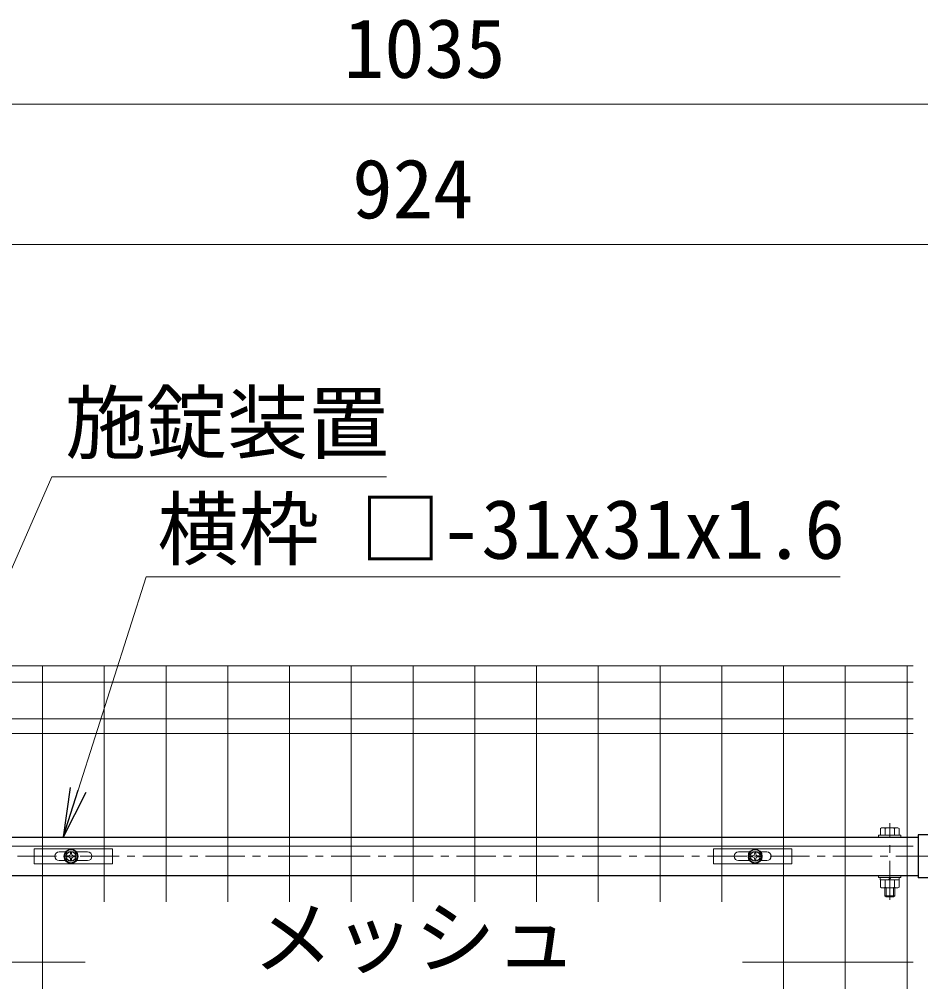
# Model space of a CAD drawing. Units: millimetres, scale not verified. Extents: x -4200 to 4200, y -2970 to 2970.
# Drawn here: x -2473 to -1743, y 391 to 1171 of the extents above; entities that cross this region are included whole.
import ezdxf
from ezdxf.enums import TextEntityAlignment as Align

# ---------------------------------------------------------------- set-up
doc = ezdxf.new("R2010")
doc.units = ezdxf.units.MM
doc.header["$LTSCALE"] = 10
doc.linetypes.add('USER1', pattern=[50.8, 31.75, -6.35, 6.35, -6.35])
for name, color, linetype, lineweight in [('0-0_D-STR-TXT', 7, 'Continuous', 13), ('0-2_D-STR-DIM', 7, 'Continuous', 13), ('0-4_Defpoints', 6, 'Continuous', 25), ('0-6_D-STR1', 1, 'Continuous', 25), ('0-7_D-BMK', 2, 'USER1', 13), ('0-8_D-STR3', 3, 'Continuous', 13), ('0-B_D-STR2', 7, 'Continuous', 13)]:
    doc.layers.add(name, color=color, linetype=linetype, lineweight=lineweight)
doc.layers.add('0-3_0', color=7, linetype='Continuous')
doc.styles.add('ＭＳ ゴシック', font='')
doc.styles.get('ＭＳ ゴシック').set_extended_font_data('MS Gothic')

# ---------------------------------------------------------------- blocks, each defined once
blk = doc.blocks.new('U39')
at = {"layer": '0-4_Defpoints'}
for centre in [(1900.3, 4457.5), (7440, 4457.5)]:
    blk.add_circle(centre, 40, dxfattribs=at)
at = {"layer": '0-6_D-STR1'}
for p, q in [((580, 4612.5), (8760, 4612.5)), ((8760, 4632.5), (8760, 4282.5)), ((8890, 4632.5), (8760, 4632.5)), ((580, 4302.5), (8760, 4302.5)), ((8890, 4282.5), (8760, 4282.5))]:
    blk.add_line(p, q, dxfattribs=at)
at = {"layer": '0-7_D-BMK'}
for p, q in [((8529.7, 4104), (8529.7, 4724.9)), ((450, 4457.5), (8890, 4457.5))]:
    blk.add_line(p, q, dxfattribs=at)
at = {"layer": '0-8_D-STR3'}
for p, q in [((8454.7, 4628.5), (8454.7, 4683)), ((8473.5, 4688.5), (8586, 4688.5)), ((8492.2, 4628.5), (8492.2, 4683)), ((8567.2, 4628.5), (8567.2, 4683)), ((8604.7, 4628.5), (8604.7, 4683)), ((8439.7, 4628.5), (8439.7, 4612.5)), ((8619.7, 4628.5), (8439.7, 4628.5)), ((8619.7, 4612.5), (8439.7, 4612.5)), ((8454.7, 4628.5), (8604.7, 4628.5)), ((8619.7, 4628.5), (8619.7, 4612.5)), ((8439.7, 4302.5), (8439.7, 4286.5)), ((8619.7, 4302.5), (8439.7, 4302.5)), ((8619.7, 4302.5), (8619.7, 4286.5)), ((8619.7, 4286.5), (8439.7, 4286.5)), ((8454.7, 4266.5), (8454.7, 4207)), ((8492.2, 4266.5), (8492.2, 4207)), ((8519.1, 4266.5), (8530.6, 4286.5)), ((8526, 4266.5), (8537.5, 4286.5)), ((8567.2, 4266.5), (8567.2, 4207)), ((8604.7, 4266.5), (8604.7, 4207)), ((8586, 4201.5), (8473.5, 4201.5)), ((8489.7, 4138.5), (8489.7, 4201.5)), ((8499.7, 4128.5), (8489.7, 4138.5)), ((8569.7, 4138.5), (8489.7, 4138.5)), ((8499.7, 4128.5), (8499.7, 4201.5)), ((8559.7, 4128.5), (8559.7, 4201.5)), ((8569.7, 4138.5), (8559.7, 4128.5)), ((8569.7, 4138.5), (8569.7, 4201.5)), ((8499.7, 4128.5), (8559.7, 4128.5))]:
    blk.add_line(p, q, dxfattribs=at)
for points in [[(8452.7, 4266.5), (8606.7, 4266.5), (8606.7, 4286.5)], [(8452.7, 4266.5), (8452.7, 4286.5), (8606.7, 4286.5)]]:
    blk.add_lwpolyline(points, dxfattribs=at)
for centre, radius, start, end in [((8473.5, 4654), 34.5, 57.13278, 122.86722), ((8529.7, 4558.6), 129.9, 73.22135, 106.77865), ((8586, 4654), 34.5, 57.13278, 122.86722), ((8473.5, 4236), 34.5, 237.13278, 302.86722), ((8529.7, 4331.4), 129.9, 253.22135, 286.77865), ((8586, 4236), 34.5, 237.13278, 302.86722)]:
    blk.add_arc(centre, radius, start, end, dxfattribs=at)
blk = doc.blocks.new('A$Cc5bff5c2')
at = {"layer": '0-8_D-STR3'}
for p, q in [((-297.7, 60), (337.3, 60)), ((-297.7, -60), (-297.7, 60)), ((-95.2, 35), (-45.6, 35)), ((-18.5, 4.2), (-31.5, 3.9)), ((-31.5, 3.9), (-31.5, -4)), ((-4, 31.5), (-4.2, 18.5)), ((-4, 31.5), (4, 31.5)), ((4, 31.5), (4.2, 18.5)), ((18.5, 4.2), (31.5, 3.9)), ((31.5, 3.9), (31.5, -4)), ((45.6, 35), (134.8, 35)), ((-95.2, -35), (-45.6, -35)), ((-18.5, -4.2), (-31.5, -4)), ((-4, -31.5), (-4.2, -18.5)), ((18.5, -4.2), (31.5, -4)), ((45.6, -35), (134.8, -35))]:
    blk.add_line(p, q, dxfattribs=at)
for points in [[(-297.7, -60), (337.3, -60), (337.3, 60)], [(-4, -31.5), (4, -31.5), (4.2, -18.5)]]:
    blk.add_lwpolyline(points, dxfattribs=at)
for radius in [57.5, 52.5]:
    blk.add_circle((0, 0), radius, dxfattribs=at)
for centre, radius, start, end in [((-95.2, 0), 35, 90, 270), ((-19.1, 19), 14.9, 270, 0), ((19.1, 19), 14.9, 180, 270), ((134.8, 0), 35, 270, 90), ((-19.1, -19), 14.9, 0, 90), ((19.1, -19), 14.9, 90, 180)]:
    blk.add_arc(centre, radius, start, end, dxfattribs=at)
blk = doc.blocks.new('A$C5ba32ecb')
at = {"layer": '0-8_D-STR3'}
for p, q in [((-337.5, 60), (297.5, 60)), ((-337.5, -60), (-337.5, 60)), ((-135, 35), (-45.6, 35)), ((-18.5, 4.2), (-31.5, 3.9)), ((-31.5, 3.9), (-31.5, -4)), ((-4, 31.5), (-4.2, 18.5)), ((-4, 31.5), (4, 31.5)), ((4, 31.5), (4.2, 18.5)), ((18.5, 4.2), (31.5, 3.9)), ((31.5, 3.9), (31.5, -4)), ((45.6, 35), (95, 35)), ((-135, -35), (-45.6, -35)), ((-18.5, -4.2), (-31.5, -4)), ((-4, -31.5), (-4.2, -18.5)), ((18.5, -4.2), (31.5, -4)), ((45.6, -35), (95, -35))]:
    blk.add_line(p, q, dxfattribs=at)
for points in [[(-337.5, -60), (297.5, -60), (297.5, 60)], [(-4, -31.5), (4, -31.5), (4.2, -18.5)]]:
    blk.add_lwpolyline(points, dxfattribs=at)
for radius in [57.5, 52.5]:
    blk.add_circle((0, 0), radius, dxfattribs=at)
for centre, radius, start, end in [((-135, 0), 35, 90, 270), ((-19.1, 19), 14.9, 270, 0), ((19.1, 19), 14.9, 180, 270), ((95, 0), 35, 270, 90), ((-19.1, -19), 14.9, 0, 90), ((19.1, -19), 14.9, 90, 180)]:
    blk.add_arc(centre, radius, start, end, dxfattribs=at)
blk = doc.blocks.new('A$Ca8bccbd4')
at = {"layer": '0-8_D-STR3'}
for p, q in [((-337.5, 60), (297.5, 60)), ((-337.5, -60), (-337.5, 60)), ((-135, 35), (-45.6, 35)), ((-18.5, 4.2), (-31.5, 3.9)), ((-31.5, 3.9), (-31.5, -4)), ((-4, 31.5), (-4.2, 18.5)), ((-4, 31.5), (4, 31.5)), ((4, 31.5), (4.2, 18.5)), ((18.5, 4.2), (31.5, 3.9)), ((31.5, 3.9), (31.5, -4)), ((45.6, 35), (95, 35)), ((-135, -35), (-45.6, -35)), ((-18.5, -4.2), (-31.5, -4)), ((-4, -31.5), (-4.2, -18.5)), ((18.5, -4.2), (31.5, -4)), ((45.6, -35), (95, -35))]:
    blk.add_line(p, q, dxfattribs=at)
for points in [[(-337.5, -60), (297.5, -60), (297.5, 60)], [(-4, -31.5), (4, -31.5), (4.2, -18.5)]]:
    blk.add_lwpolyline(points, dxfattribs=at)
for radius in [57.5, 52.5]:
    blk.add_circle((0, 0), radius, dxfattribs=at)
for centre, radius, start, end in [((-135, 0), 35, 90, 270), ((-19.1, 19), 14.9, 270, 0), ((19.1, 19), 14.9, 180, 270), ((95, 0), 35, 270, 90), ((-19.1, -19), 14.9, 0, 90), ((19.1, -19), 14.9, 90, 180)]:
    blk.add_arc(centre, radius, start, end, dxfattribs=at)
blk = doc.blocks.new('_Open')
at = {"layer": '0-3_0'}
blk.add_line((-10, 1.667), (0, 0), dxfattribs=at)
blk.add_lwpolyline([(-10, -1.667), (0, 0), (-10, 0)], dxfattribs=at)

msp = doc.modelspace()

# ---------------------------------------------------------------- linework, layer by layer
at = {"layer": '0-0_D-STR-TXT'}
for points in [[(-2175.7, 800.22), (-2446.64, 800.22), (-2571.58, 514.74)], [(-1808.45, 719.24), (-2370.35, 719.24), (-2425.38, 546.46)]]:
    msp.add_lwpolyline(points, dxfattribs=at)
at = {"layer": '0-2_D-STR-DIM'}
for p, q in [((-2621.4, 1102.08), (-1666.4, 1102.08)), ((-1732.14, 988.33), (-2576.14, 988.33)), ((-1732.14, 988.33), (-1772.14, 988.33))]:
    msp.add_line(p, q, dxfattribs=at)
at = {"layer": '0-B_D-STR2'}
for p, q in [((-1749.15, 647.09), (-2559.15, 647.09)), ((-2454.15, 647.09), (-2454.15, 77.09)), ((-2404.15, 647.09), (-2404.15, 456.08)), ((-2354.15, 647.09), (-2354.15, 456.08)), ((-2304.15, 647.09), (-2304.15, 456.08)), ((-2254.15, 647.09), (-2254.15, 456.08)), ((-2204.15, 647.09), (-2204.15, 456.08)), ((-2154.15, 647.09), (-2154.15, 456.08)), ((-2104.15, 647.09), (-2104.15, 456.08)), ((-2054.15, 647.09), (-2054.15, 456.08)), ((-2004.15, 647.09), (-2004.15, 456.08)), ((-1954.15, 647.09), (-1954.15, 456.08)), ((-1904.15, 647.09), (-1904.15, 456.08)), ((-1854.15, 647.09), (-1854.15, 77.09)), ((-1804.15, 647.09), (-1804.15, 77.09)), ((-1754.15, 647.09), (-1754.15, 77.09)), ((-1749.15, 633.99), (-2559.15, 633.99)), ((-1749.15, 604.19), (-2559.15, 604.19)), ((-1749.15, 592.34), (-2559.15, 592.34)), ((-1749.15, 501.09), (-2559.15, 501.09)), ((-2419.55, 407.09), (-2559.15, 407.09)), ((-1749.15, 407.09), (-1887.45, 407.09))]:
    msp.add_line(p, q, dxfattribs=at)

# ---------------------------------------------------------------- block references
at = {"layer": '0-0_D-STR-TXT', "xscale": 4, "yscale": 4, "rotation": 252.33275}
msp.add_blockref('_Open', (-2437.52, 508.34), dxfattribs=at)
at = {"layer": '0-2_D-STR-DIM', "xscale": 0.1, "yscale": 0.1}
for name, p in [('U39', (-2621.14, 47.09)), ('A$Cc5bff5c2', (-2431.12, 492.84)), ('A$C5ba32ecb', (-1877.14, 492.84))]:
    msp.add_blockref(name, p, dxfattribs=at)
at = {"layer": '0-B_D-STR2', "yscale": 0.1}
for p, xscale in [((-2431.15, 492.84), -0.1), ((-1877.14, 492.84), 0.1)]:
    msp.add_blockref('A$Ca8bccbd4', p, dxfattribs=dict(at, xscale=xscale))

# ---------------------------------------------------------------- texts
at = {"layer": '0-0_D-STR-TXT', "style": 'ＭＳ ゴシック'}
for s, p in [('施錠装置', (-2435.89, 805.43)), ('横枠 □-31x31x1.6 ', (-2361.12, 719.34)), ('メッシュ', (-2284.09, 388.64))]:
    msp.add_text(s, height=48.09, dxfattribs=at).set_placement(p, align=Align.BOTTOM_LEFT)
at = {"layer": '0-2_D-STR-DIM', "style": 'ＭＳ ゴシック'}
for s, p in [('1035', (-2210.15, 1108.82)), ('924', (-2203.39, 995.08))]:
    msp.add_text(s, height=48.09, dxfattribs=at).set_placement(p, align=Align.BOTTOM_LEFT)

doc.saveas('drawing.dxf')
